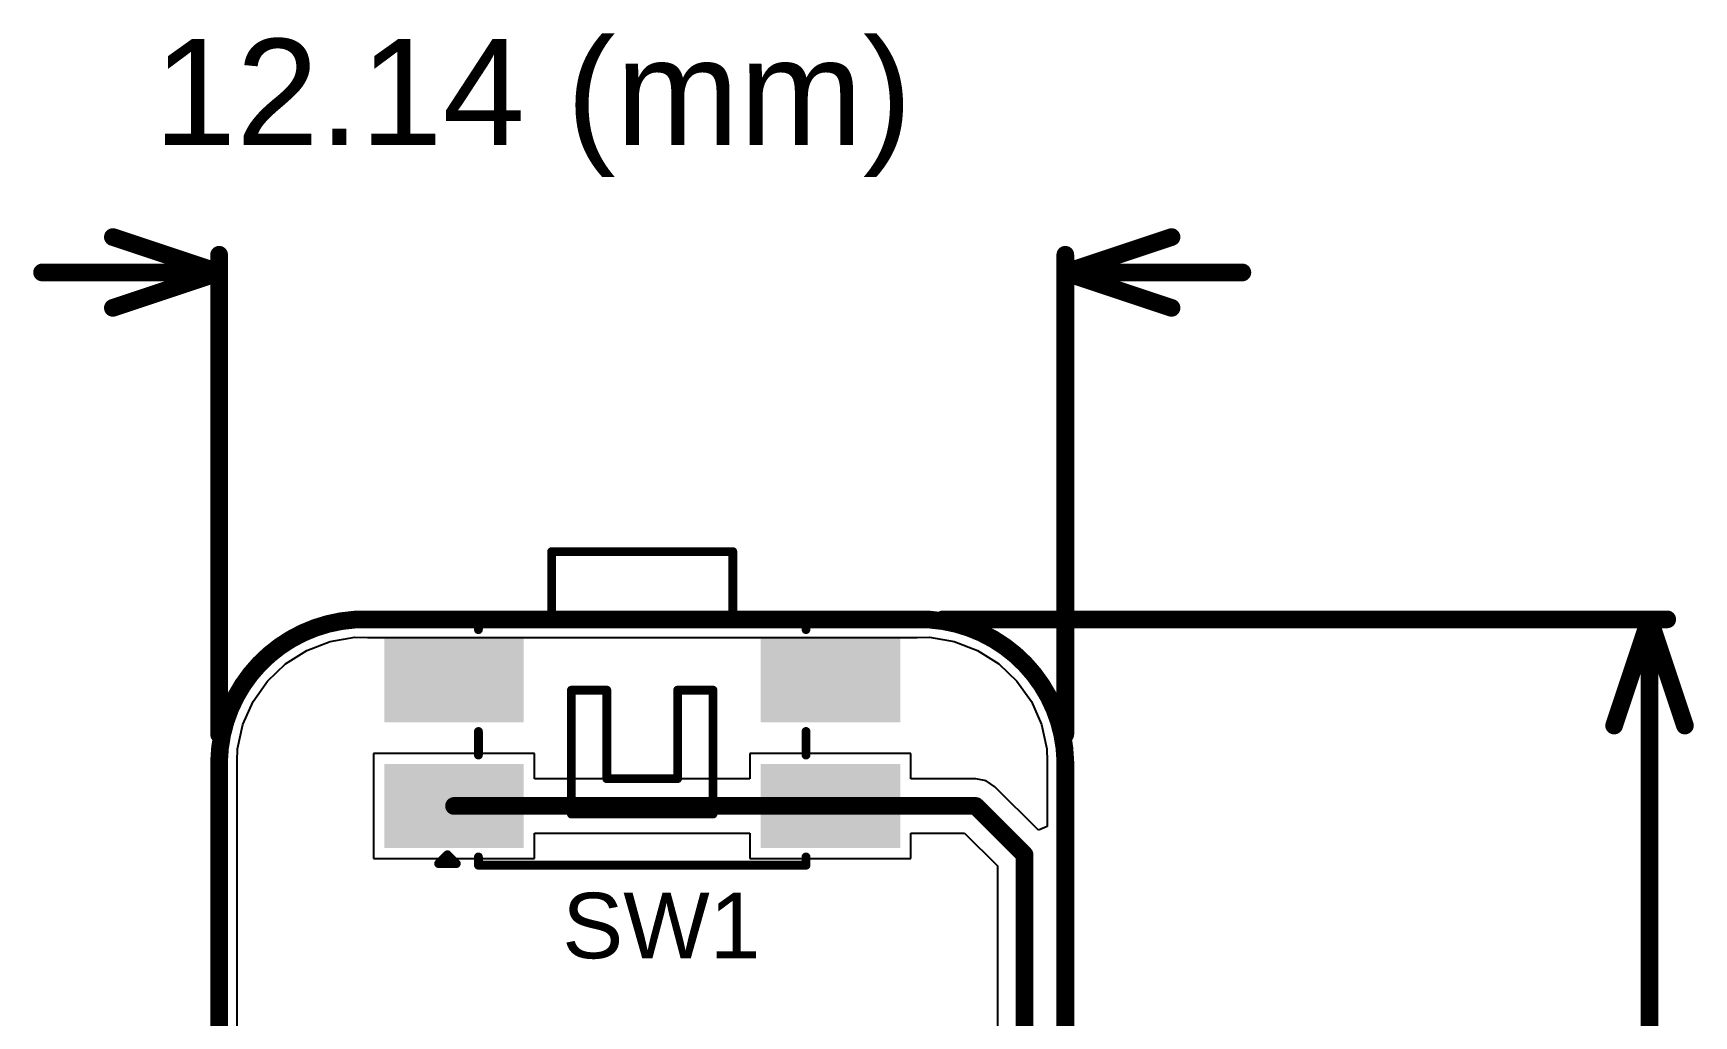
# Model space of a CAD drawing. Header units: inches. Extents: x -2.7 to 21.9, y -2.2 to 39.9.
# Drawn here: x -2.67 to 21.16, y 25.81 to 39.91 of the extents above; entities that cross this region are included whole.
import ezdxf

# ---------------------------------------------------------------- set-up
doc = ezdxf.new("R2010")
doc.units = ezdxf.units.IN
for name, color, linetype in [('Board Outline', 216, 'Continuous'), ('Dimension', 6, 'Continuous'), ('Top Layer', 1, 'Continuous'), ('Top Overlay', 2, 'Continuous'), ('Top Paste', 8, 'Continuous'), ('Top Solder', 216, 'Continuous')]:
    doc.layers.add(name, color=color, linetype=linetype)
doc.styles.add('Arial', font='', dxfattribs={"height": 0.2})
doc.styles.get('Arial').set_extended_font_data('Arial')

# ---------------------------------------------------------------- blocks, each defined once
blk = doc.blocks.new('EVQPUA02K_4')
at = {"layer": 'Top Layer'}
for points in [[(-1.8000218, 0.4000499999999999), (-3.6000182, 0.4000500000000001), (-3.6000182, 1.400048), (-1.8000218, 1.400048)], [(3.6000182, 0.4000499999999999), (1.8000218, 0.4000500000000001), (1.8000218, 1.400048), (3.6000182, 1.400048)], [(-1.8000218, -1.400048), (-3.6000182, -1.400048), (-3.6000182, -0.4000499999999999), (-1.8000218, -0.4000500000000001)], [(3.6000182, -1.400048), (1.8000218, -1.400048), (1.8000218, -0.4000499999999999), (3.6000182, -0.4000500000000001)]]:
    blk.add_hatch(color=1, dxfattribs=at).paths.add_polyline_path(points)
at = {"layer": 'Top Paste'}
for points in [[(-1.8000218, 0.4000499999999999), (-3.6000182, 0.4000500000000001), (-3.6000182, 1.400048), (-1.8000218, 1.400048)], [(3.6000182, 0.4000499999999999), (1.8000218, 0.4000500000000001), (1.8000218, 1.400048), (3.6000182, 1.400048)], [(-1.8000218, -1.400048), (-3.6000182, -1.400048), (-3.6000182, -0.4000499999999999), (-1.8000218, -0.4000500000000001)], [(3.6000182, -1.400048), (1.8000218, -1.400048), (1.8000218, -0.4000499999999999), (3.6000182, -0.4000500000000001)]]:
    blk.add_hatch(color=8, dxfattribs=at).paths.add_polyline_path(points)
at = {"layer": 'Top Solder'}
for points in [[(-1.6984218, 0.2984499999999998), (-3.7016182, 0.2984500000000001), (-3.7016182, 1.501648), (-1.6984218, 1.501648)], [(3.7016182, 0.2984499999999998), (1.6984218, 0.2984500000000001), (1.6984218, 1.501648), (3.7016182, 1.501648)], [(-1.6984218, -1.501648), (-3.7016182, -1.501648), (-3.7016182, -0.2984499999999998), (-1.6984218, -0.2984500000000001)], [(3.7016182, -1.501648), (1.6984218, -1.501648), (1.6984218, -0.2984499999999998), (3.7016182, -0.2984500000000001)]]:
    blk.add_hatch(color=216, dxfattribs=at).paths.add_polyline_path(points)
at = {"layer": 'Top Overlay', "const_width": 0.127}
for points in [[(-1.299972, 1.749933), (-1.299972, 2.749931)], [(-1.299972, 2.749931), (1.299972, 2.749931)], [(1.299972, 1.749933), (1.299972, 2.749931)], [(-2.350008, 1.749933), (2.350008, 1.749933)], [(-2.350008, 1.631061), (-2.350008, 1.749933)], [(2.350008, 1.631061), (2.350008, 1.749933)], [(-1.016, -1.016127), (-1.016, 0.761873)], [(-1.016, 0.761873), (-0.508, 0.761873)], [(-0.508, -0.5081269999999999), (-0.508, 0.761873)], [(0.508, -0.5081269999999999), (0.508, 0.761873)], [(0.508, 0.761873), (1.016, 0.761873)], [(1.016, -1.016127), (1.016, 0.761873)], [(-2.350008, -0.169037), (-2.350008, 0.168783)], [(2.350008, -0.169037), (2.350008, 0.168783)], [(-0.508, -0.5081269999999999), (0.508, -0.5081269999999999)], [(-1.016, -1.016127), (1.016, -1.016127)], [(-2.921, -1.7272), (-2.794, -1.6002)], [(-2.921, -1.7272), (-2.667, -1.7272)], [(-2.794, -1.6002), (-2.667, -1.7272)], [(-2.350008, -1.750187), (-2.350008, -1.631315)], [(2.350008, -1.750187), (2.350008, -1.631315)], [(-2.350008, -1.750187), (2.350008, -1.750187)]]:
    blk.add_lwpolyline(points, dxfattribs=at)
at = {"layer": 'Top Overlay', "const_width": 0.0635}
for points in [[(-1.331722, 2.749931, 1), (-1.268222, 2.749931, 1)], [(-1.331722, 2.749931, 1), (-1.268222, 2.749931, 1)], [(1.268222, 2.749931, 1), (1.331722, 2.749931, 1)], [(1.268222, 2.749931, 1), (1.331722, 2.749931, 1)], [(-2.381758, 1.749933, 1), (-2.318258, 1.749933, 1)], [(-2.381758, 1.749933, 1), (-2.318258, 1.749933, 1)], [(-2.381758, 1.631061, 1), (-2.318258, 1.631061, 1)], [(-1.331722, 1.749933, 1), (-1.268222, 1.749933, 1)], [(1.268222, 1.749933, 1), (1.331722, 1.749933, 1)], [(2.318258, 1.749933, 1), (2.381758, 1.749933, 1)], [(2.318258, 1.749933, 1), (2.381758, 1.749933, 1)], [(2.318258, 1.631061, 1), (2.381758, 1.631061, 1)], [(-1.04775, 0.761873, 1), (-0.98425, 0.761873, 1)], [(-1.04775, 0.761873, 1), (-0.98425, 0.761873, 1)], [(-0.5397500000000001, 0.761873, 1), (-0.47625, 0.761873, 1)], [(-0.5397500000000001, 0.761873, 1), (-0.47625, 0.761873, 1)], [(0.47625, 0.761873, 1), (0.5397500000000001, 0.761873, 1)], [(0.47625, 0.761873, 1), (0.5397500000000001, 0.761873, 1)], [(0.98425, 0.761873, 1), (1.04775, 0.761873, 1)], [(0.98425, 0.761873, 1), (1.04775, 0.761873, 1)], [(-2.381758, 0.168783, 1), (-2.318258, 0.168783, 1)], [(2.318258, 0.168783, 1), (2.381758, 0.168783, 1)], [(-2.381758, -0.169037, 1), (-2.318258, -0.169037, 1)], [(2.318258, -0.169037, 1), (2.381758, -0.169037, 1)], [(-0.5397500000000001, -0.5081269999999999, 1), (-0.47625, -0.5081269999999999, 1)], [(-0.5397500000000001, -0.5081269999999999, 1), (-0.47625, -0.5081269999999999, 1)], [(0.47625, -0.5081269999999999, 1), (0.5397500000000001, -0.5081269999999999, 1)], [(0.47625, -0.5081269999999999, 1), (0.5397500000000001, -0.5081269999999999, 1)], [(-1.04775, -1.016127, 1), (-0.98425, -1.016127, 1)], [(-1.04775, -1.016127, 1), (-0.98425, -1.016127, 1)], [(0.98425, -1.016127, 1), (1.04775, -1.016127, 1)], [(0.98425, -1.016127, 1), (1.04775, -1.016127, 1)], [(-2.95275, -1.7272, 1), (-2.88925, -1.7272, 1)], [(-2.95275, -1.7272, 1), (-2.88925, -1.7272, 1)], [(-2.82575, -1.6002, 1), (-2.76225, -1.6002, 1)], [(-2.82575, -1.6002, 1), (-2.76225, -1.6002, 1)], [(-2.69875, -1.7272, 1), (-2.63525, -1.7272, 1)], [(-2.69875, -1.7272, 1), (-2.63525, -1.7272, 1)], [(-2.381758, -1.631315, 1), (-2.318258, -1.631315, 1)], [(2.318258, -1.631315, 1), (2.381758, -1.631315, 1)], [(-2.381758, -1.750187, 1), (-2.318258, -1.750187, 1)], [(-2.381758, -1.750187, 1), (-2.318258, -1.750187, 1)], [(2.318258, -1.750187, 1), (2.381758, -1.750187, 1)], [(2.318258, -1.750187, 1), (2.381758, -1.750187, 1)]]:
    blk.add_lwpolyline(points, format="xyb", close=True, dxfattribs=at)

msp = doc.modelspace()

# ---------------------------------------------------------------- linework, layer by layer
at = {"layer": 'Board Outline', "const_width": 0.254}
for points in [[(2.54e-06, 29.464, -0.4142135623730951), (2.13360254, 31.496)], [(10.00762794, 31.496, -0.4142135623730951), (12.14122794, 29.464)]]:
    msp.add_lwpolyline(points, format="xyb", dxfattribs=at)
for points in [[(2.13360254, 31.496), (10.00762794, 31.496)], [(0, 0), (2.54e-06, 29.464)], [(12.1412254, 1.27e-05), (12.14122794, 29.464)]]:
    msp.add_lwpolyline(points, dxfattribs=at)
at = {"layer": 'Board Outline', "const_width": 0.127}
for points in [[(2.07010254, 31.496, 1), (2.19710254, 31.496, 1)], [(2.07010254, 31.496, 1), (2.19710254, 31.496, 1)], [(9.94412794, 31.496, 1), (10.07112794, 31.496, 1)], [(9.94412794, 31.496, 1), (10.07112794, 31.496, 1)], [(-0.06349746, 29.464, 1), (0.06350254, 29.464, 1)], [(-0.06349746, 29.464, 1), (0.06350254, 29.464, 1)], [(12.07772794, 29.464, 1), (12.20472794, 29.464, 1)], [(12.07772794, 29.464, 1), (12.20472794, 29.464, 1)]]:
    msp.add_lwpolyline(points, format="xyb", close=True, dxfattribs=at)
at = {"layer": 'Dimension', "const_width": 0.254}
for points in [[(-1.52399746, 36.9824), (2.54e-06, 36.4744)], [(12.14122794, 36.4744), (13.66522794, 36.9824)], [(2.54e-06, 29.845), (2.54e-06, 36.72839999999999)], [(12.14122794, 29.845), (12.14122794, 36.72839999999999)], [(-2.53999746, 36.4744), (2.54e-06, 36.4744)], [(-1.52399746, 35.96639999999999), (2.54e-06, 36.4744)], [(12.14122794, 36.4744), (13.66522794, 35.96639999999999)], [(12.14122794, 36.4744), (14.68122794, 36.4744)], [(10.38862794, 31.496), (20.7772, 31.496)], [(20.0152, 29.972), (20.5232, 31.496)], [(20.5232, 31.496), (21.0312, 29.972)], [(20.5232, 21.58778766), (20.5232, 31.496)]]:
    msp.add_lwpolyline(points, dxfattribs=at)
at = {"layer": 'Dimension', "const_width": 0.127}
for points in [[(-1.58749746, 36.9824, 1), (-1.46049746, 36.9824, 1)], [(13.60172794, 36.9824, 1), (13.72872794, 36.9824, 1)], [(-0.06349746, 36.72839999999999, 1), (0.06350254, 36.72839999999999, 1)], [(12.07772794, 36.72839999999999, 1), (12.20472794, 36.72839999999999, 1)], [(-2.60349746, 36.4744, 1), (-2.47649746, 36.4744, 1)], [(-0.06349746, 36.4744, 1), (0.06350254, 36.4744, 1)], [(-0.06349746, 36.4744, 1), (0.06350254, 36.4744, 1)], [(-0.06349746, 36.4744, 1), (0.06350254, 36.4744, 1)], [(12.07772794, 36.4744, 1), (12.20472794, 36.4744, 1)], [(12.07772794, 36.4744, 1), (12.20472794, 36.4744, 1)], [(12.07772794, 36.4744, 1), (12.20472794, 36.4744, 1)], [(14.61772794, 36.4744, 1), (14.74472794, 36.4744, 1)], [(-1.58749746, 35.96639999999999, 1), (-1.46049746, 35.96639999999999, 1)], [(13.60172794, 35.96639999999999, 1), (13.72872794, 35.96639999999999, 1)], [(10.32512794, 31.496, 1), (10.45212794, 31.496, 1)], [(20.4597, 31.496, 1), (20.5867, 31.496, 1)], [(20.4597, 31.496, 1), (20.5867, 31.496, 1)], [(20.4597, 31.496, 1), (20.5867, 31.496, 1)], [(20.7137, 31.496, 1), (20.8407, 31.496, 1)], [(19.9517, 29.972, 1), (20.0787, 29.972, 1)], [(20.9677, 29.972, 1), (21.0947, 29.972, 1)], [(-0.06349746, 29.845, 1), (0.06350254, 29.845, 1)], [(12.07772794, 29.845, 1), (12.20472794, 29.845, 1)]]:
    msp.add_lwpolyline(points, format="xyb", close=True, dxfattribs=at)
at = {"layer": 'Top Layer'}
for p, q in [((1.59356298, 31.17999606), (1.94764406, 31.241492)), ((1.94764406, 31.241492), (2.12729064, 31.23711304)), ((2.12729064, 31.23711304), (2.13045548, 31.23766168)), ((2.13045548, 31.23766168), (2.13360254, 31.23703684)), ((2.13360254, 31.23703684), (10.00762794, 31.23703684)), ((10.00762794, 31.23703684), (10.010775, 31.23766168)), ((10.010775, 31.23766168), (10.01393984, 31.23711304)), ((10.01393984, 31.23711304), (10.19358388, 31.241492)), ((10.19358388, 31.241492), (10.54766496, 31.17999606)), ((0.9546742399999999, 30.85827966), (1.2582779, 31.05060083999999)), ((1.2582779, 31.05060083999999), (1.59356298, 31.17999606)), ((10.54766496, 31.17999606), (10.88295004, 31.05060083999999)), ((10.88295004, 31.05060083999999), (11.18654862, 30.8582822)), ((0.6944385399999999, 30.61043408), (0.9546742399999999, 30.85827966)), ((11.18654862, 30.8582822), (11.44679448, 30.610429)), ((0.4875403, 30.31656624), (0.6944385399999999, 30.61043408)), ((11.44679448, 30.610429), (11.65369018, 30.31655862)), ((0.34195258, 29.98799438), (0.4875403, 30.31656624)), ((11.65369018, 30.31655862), (11.79927536, 29.98799184)), ((0.26326846, 29.63733214), (0.34195258, 29.98799438)), ((11.79927536, 29.98799184), (11.87795948, 29.63733214)), ((0.2589657, 29.46081484), (0.26326846, 29.63733214)), ((4.524593439999999, 29.57195), (2.21659704, 29.57195)), ((2.21659704, 29.57195), (2.21659704, 28.063952)), ((4.524593439999999, 29.20641606), (4.524593439999999, 29.57195)), ((9.92463344, 29.57195), (7.61663704, 29.57195)), ((7.61663704, 29.57195), (7.61663704, 29.20641606)), ((9.92463344, 29.20641606), (9.92463344, 29.57195)), ((11.87795948, 29.63733214), (11.88226478, 29.46080976)), ((0.25896062, 0.0032004), (0.2589657, 29.46081484)), ((11.88226478, 29.46080976), (11.88226478, 28.52151268)), ((7.61663704, 29.20641606), (4.524593439999999, 29.20641606)), ((10.856849, 29.20641606), (9.92463344, 29.20641606)), ((11.00550758, 29.17684538), (10.856849, 29.20641606)), ((11.13153476, 29.09263676), (11.00550758, 29.17684538)), ((11.75526478, 28.46890674), (11.13153476, 29.09263676)), ((4.524593439999999, 28.063952), (4.524593439999999, 28.42948594)), ((4.524593439999999, 28.42948594), (7.61663704, 28.42948594)), ((7.61663704, 28.42948594), (7.61663704, 28.063952)), ((9.92463344, 28.063952), (9.92463344, 28.42948594)), ((9.92463344, 28.42948594), (10.69594254, 28.42948594)), ((10.69594254, 28.42948594), (11.16861622, 27.95681226)), ((11.88226478, 28.52151268), (11.75526478, 28.46890674)), ((2.21659704, 28.063952), (4.524593439999999, 28.063952)), ((7.61663704, 28.063952), (9.92463344, 28.063952)), ((11.16861622, 27.95681226), (11.16861622, 22.33567288))]:
    msp.add_line(p, q, dxfattribs=at)
at = {"layer": 'Top Layer', "const_width": 0.254}
for points in [[(3.37059524, 28.817951), (8.77063524, 28.817951)], [(8.77063524, 28.817951), (10.856849, 28.817951)], [(10.856849, 28.817951), (11.55708128, 28.11771872)], [(11.55708128, 1.82140352), (11.55708128, 28.11771872)]]:
    msp.add_lwpolyline(points, dxfattribs=at)
at = {"layer": 'Top Layer', "const_width": 0.127}
for points in [[(3.30709524, 28.817951, 1), (3.43409524, 28.817951, 1)], [(8.70713524, 28.817951, 1), (8.83413524, 28.817951, 1)], [(8.70713524, 28.817951, 1), (8.83413524, 28.817951, 1)], [(10.793349, 28.817951, 1), (10.920349, 28.817951, 1)], [(10.793349, 28.817951, 1), (10.920349, 28.817951, 1)], [(11.49358128, 28.11771872, 1), (11.62058128, 28.11771872, 1)], [(11.49358128, 28.11771872, 1), (11.62058128, 28.11771872, 1)]]:
    msp.add_lwpolyline(points, format="xyb", close=True, dxfattribs=at)

# ---------------------------------------------------------------- block references
msp.add_blockref('EVQPUA02K_4', (6.07061524, 29.718))

# ---------------------------------------------------------------- texts
at = {"layer": 'Dimension', "style": 'Arial'}
msp.add_text('12.14 (mm)', height=1.524, dxfattribs=at).set_placement((-0.9376486199999999, 38.30270724))
at = {"layer": 'Top Overlay', "style": 'Arial'}
msp.add_text('SW1', height=0.9397999999999999, dxfattribs=at).set_placement((4.92372396, 26.6320524))

doc.saveas('drawing.dxf')
